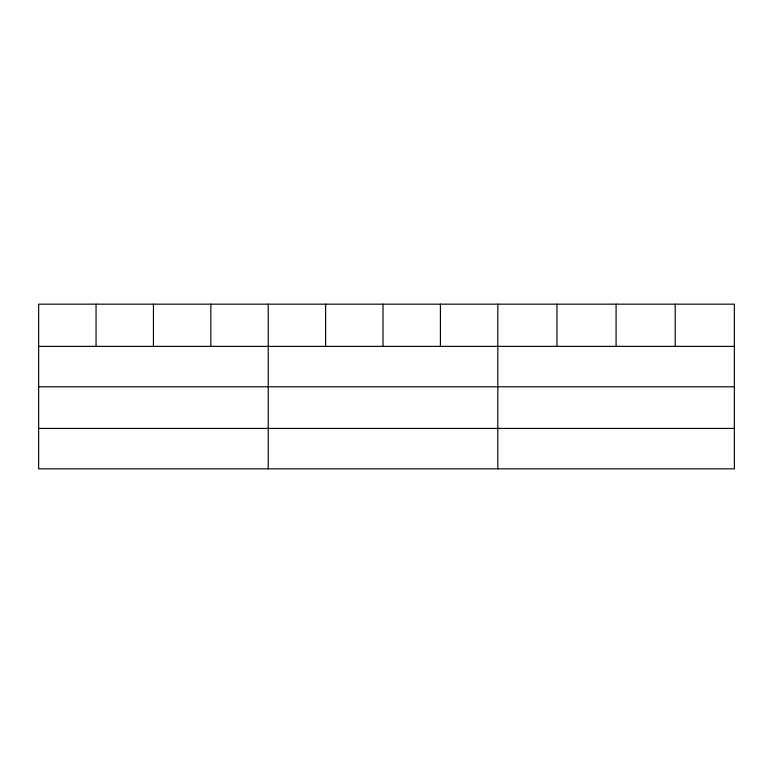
<?xml version="1.0" encoding="UTF-8"?>
<svg xmlns="http://www.w3.org/2000/svg" width="773" height="773" viewBox="0 0 773 773"><rect width="100%" height="100%" fill="white"/><g stroke="black" fill="none" stroke-linecap="round" stroke-linejoin="round"><path stroke-width="1.16" d="M734.35 386.79L734.35 304.166L38.65 304.166L38.65 468.834L734.35 468.834L734.35 386.79L38.65 386.79M38.65 346.381L734.35 346.381M38.65 428.426L734.35 428.426M675.216 304.166L675.216 346.381M616.081 304.166L616.081 346.381M556.947 304.166L556.947 346.381M497.812 304.166L497.812 468.834M440.417 304.166L440.417 346.381M383.022 304.166L383.022 346.381M325.626 304.166L325.626 346.381M268.231 304.166L268.231 468.834M210.836 304.166L210.836 346.381M153.441 304.166L153.441 346.381M96.045 304.166L96.045 346.381"/></g></svg>
